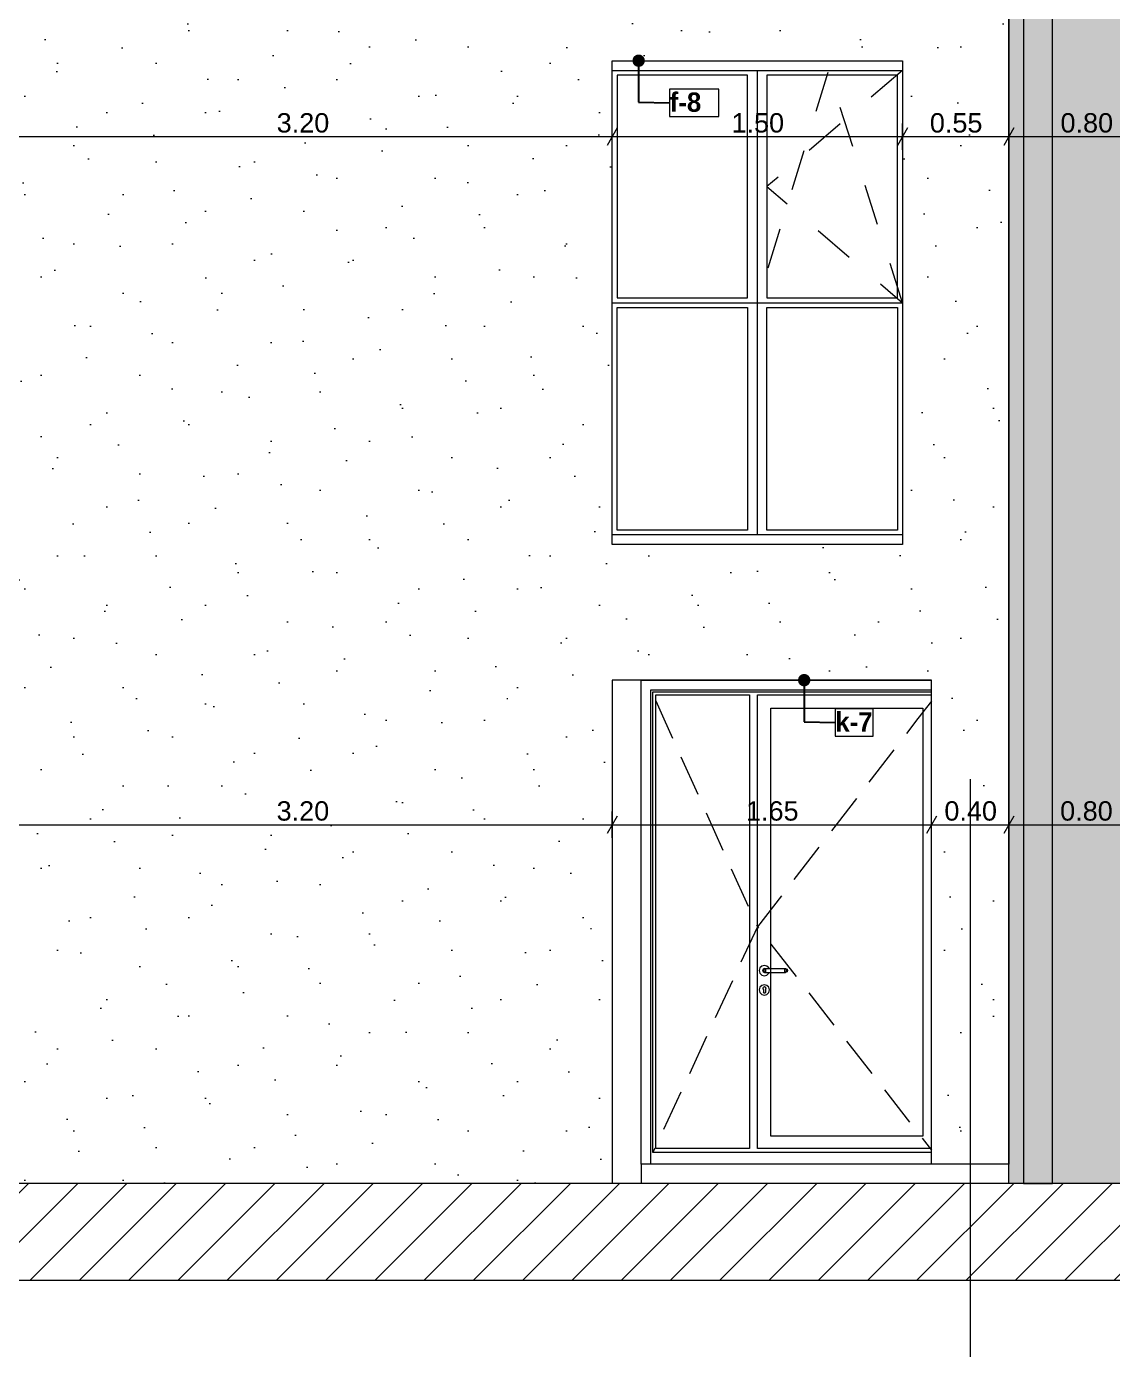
# Model space of a CAD drawing. Header units: millimetres. Extents: x 475206255 to 476720147, y 4620882299 to 4621447368.
# Drawn here: x 475483809 to 475489421, y 4621130587 to 4621137422 of the extents above; entities that cross this region are included whole.
import ezdxf

# ---------------------------------------------------------------- set-up
doc = ezdxf.new("R2010")
doc.units = ezdxf.units.MM
doc.header["$MEASUREMENT"] = 0
doc.set_wipeout_variables(frame=1)
doc.linetypes.add('Dashed', pattern=[423.333333, 211.666667, -211.666667])
doc.linetypes.add('Hidden Line', pattern=[317.5, 211.666667, -105.833333])
for name, color, linetype, lineweight in [('0_Pen_No__7_Pen_No__250', 7, 'Continuous', 0), ('2D Drafting - General_Pen_No__7_Pen_No__250', 7, 'Continuous', 0), ('2D Drafting - General_Pen_No__7_Pen_No__7', 7, 'Continuous', 0), ('Dimensioning - General_Pen_No__142', 142, 'Continuous', 0), ('New_2D Drafting - General_Pen_No__30_Pen_No__9_Pen_No__9_Pen_No__253', 252, 'Continuous', 0), ('New_2D Drafting - General_Pen_No__30_Pen_No__9_Pen_No__9_Pen_No__255', 255, 'Continuous', 0), ('New_2D Drafting - General_Pen_No__30_Pen_No__9_Pen_No__9_Pen_No__42', 250, 'Continuous', 0), ('New_2D Drafting - General_Pen_No__30_Pen_No__9_Pen_No__9_Pen_No__7', 7, 'Continuous', 0), ('New_2D Drafting - General_Pen_No__7_Pen_No__250', 7, 'Continuous', 0), ('New_Annotation - Label_Pen_No__1', 1, 'Continuous', 0), ('New_Structural - Bearing_Pen_No__250', 7, 'Continuous', 0), ('Structural - Bearing_Pen_No__7_Pen_No__7_Pen_No__7', 7, 'Continuous', 0), ('zoma_Pen_No__142', 142, 'Continuous', 0), ('zoma_Pen_No__5_Pen_No__5_Pen_No__142', 142, 'Continuous', 0)]:
    doc.layers.add(name, color=color, linetype=linetype, lineweight=lineweight)
doc.layers.add('Dimensioning - General', color=7, linetype='Continuous')
doc.layers.add('zoma', color=7, linetype='Continuous')
doc.styles.add('GENERATED_STYLE_2', font='arial.ttf')
doc.styles.add('GENERATED_STYLE_5', font='')
doc.styles.get('GENERATED_STYLE_5').set_extended_font_data('Avaza', bold=True)
doc.dimstyles.new('GENERATED_STYLE__18', dxfattribs={"dimtxt": 100, "dimasz": 68.640772, "dimexe": 0.18, "dimexo": 0.0625, "dimgap": 0, "dimtad": 1, "dimtih": 1, "dimtoh": 1, "dimlfac": 0.001, "dimzin": 0, "dimdsep": 46, "dimtxsty": 'GENERATED_STYLE_2', "dimblk": 'ARROWHEAD_2', "dimblk1": 'ARROWHEAD_2', "dimblk2": 'ARROWHEAD_2', "dimcen": 0.09, "dimse1": 1, "dimse2": 1, "dimclrd": 142, "dimclre": 142, "dimclrt": 142, "dimadec": 0, "dimazin": 0, "dimtfac": 1, "dimtdec": 4, "dimtmove": 0, "dimatfit": 3, "dimfxl": 1, "dimtolj": 1, "dimtzin": 0, "dimarcsym": 0})
doc.dimstyles.new('GENERATED_STYLE__3', dxfattribs={"dimtxt": 200, "dimasz": 64.421331, "dimexe": 0.18, "dimexo": 3, "dimgap": 0, "dimtad": 1, "dimtih": 1, "dimtoh": 1, "dimlfac": 0.001, "dimzin": 0, "dimdsep": 46, "dimtxsty": 'GENERATED_STYLE_2', "dimblk": 'ARROWHEAD_2', "dimblk1": 'ARROWHEAD_2', "dimblk2": 'ARROWHEAD_2', "dimcen": 0.09, "dimclrd": 142, "dimclre": 142, "dimclrt": 142, "dimadec": 0, "dimazin": 0, "dimtfac": 1, "dimtdec": 4, "dimtmove": 0, "dimatfit": 3, "dimfxl": 1, "dimtolj": 1, "dimtzin": 0, "dimarcsym": 0})
doc.dimstyles.new('GENERATED_STYLE__33', dxfattribs={"dimtxt": 0.18, "dimasz": 127.68, "dimexe": 0.18, "dimexo": 0.0625, "dimgap": 0, "dimtad": 0, "dimtih": 1, "dimtoh": 1, "dimdec": 4, "dimzin": 0, "dimdsep": 46, "dimcen": 0.09, "dimadec": 0, "dimazin": 0, "dimtfac": 1, "dimtdec": 4, "dimtmove": 0, "dimatfit": 3, "dimldrblk": 'ARROWHEAD_11', "dimfxl": 1, "dimtolj": 1, "dimtzin": 0, "dimarcsym": 0})

# ---------------------------------------------------------------- blocks, each defined once
blk = doc.blocks.new('*D1553', base_point=(475826095.8, 4621095193.2))
at = {"layer": 'zoma_Pen_No__142', "color": 142, "linetype": 'Continuous', "lineweight": 0, "transparency": 16777216}
for p, q in [((475482009.1, 4621128812.1), (475481960.2, 4621128727.4)), ((475481984.6, 4621128706.2), (475481984.6, 4621128833.3)), ((475488509.1, 4621128812.1), (475488460.2, 4621128727.4)), ((475488484.6, 4621128706.2), (475488484.6, 4621128833.3)), ((475481984.6, 4621128769.8), (475488484.6, 4621128769.8))]:
    blk.add_line(p, q, dxfattribs=at)
at = {"layer": 'zoma_Pen_No__142', "color": 142, "lineweight": 0, "transparency": 16777216, "char_height": 200, "attachment_point": 7, "style": 'GENERATED_STYLE_2'}
for s, insert in [('\\A1;{\\pql;\\fArial|b0|i0|c204|p0;\\W1.000000;6.50}', (475484967.7, 4621128809.8)), ('\\A1;{\\pql;\\fArial|b0|i0|c204|p0;\\W1.000000;0.40}', (475487926.3, 4621128809.8))]:
    blk.add_mtext(s, dxfattribs=dict(at, insert=insert))
blk = doc.blocks.new('ARROWHEAD_2')
at = {"color": 0, "linetype": 'Continuous', "lineweight": 0}
for p, q in [((0, 0), (-1, 0)), ((-0.378, -0.655), (0.378, 0.655))]:
    blk.add_line(p, q, dxfattribs=at)
blk = doc.blocks.new('*D1554', base_point=(475826095.8, 4621095193.2))
at = {"layer": 'zoma_Pen_No__142', "color": 142, "linetype": 'Continuous', "lineweight": 0, "transparency": 16777216}
for p, q in [((475488509.1, 4621128812.1), (475488460.2, 4621128727.4)), ((475488484.6, 4621128706.2), (475488484.6, 4621128833.3)), ((475488909.1, 4621128812.1), (475488860.2, 4621128727.4)), ((475488884.6, 4621128706.2), (475488884.6, 4621128833.3)), ((475488484.6, 4621128769.8), (475488884.6, 4621128769.8))]:
    blk.add_line(p, q, dxfattribs=at)
blk = doc.blocks.new('*D1555', base_point=(475826095.8, 4621095193.2))
at = {"layer": 'zoma_Pen_No__142', "color": 142, "linetype": 'Continuous', "lineweight": 0, "transparency": 16777216}
for p, q in [((475488909.1, 4621128812.1), (475488860.2, 4621128727.4)), ((475488884.6, 4621128706.2), (475488884.6, 4621128833.3)), ((475495009.1, 4621128812.1), (475494960.2, 4621128727.4)), ((475494984.6, 4621128706.2), (475494984.6, 4621128833.3)), ((475488884.6, 4621128769.8), (475494984.6, 4621128769.8))]:
    blk.add_line(p, q, dxfattribs=at)
at = {"layer": 'zoma_Pen_No__142', "color": 142, "lineweight": 0, "transparency": 16777216, "char_height": 200, "attachment_point": 7, "style": 'GENERATED_STYLE_2'}
for s, insert in [('\\A1;{\\pql;\\fArial|b0|i0|c204|p0;\\W1.000000;6.10}', (475491667.7, 4621128809.8)), ('\\A1;{\\pql;\\fArial|b0|i0|c204|p0;\\W1.000000;0.40}', (475494426.3, 4621128809.8))]:
    blk.add_mtext(s, dxfattribs=dict(at, insert=insert))
blk = doc.blocks.new('ARROWHEAD_11')
at = {"color": 0, "linetype": 'Continuous', "lineweight": 0}
blk.add_line((0, 0), (-1, 0), dxfattribs=at)
at = {"color": 0, "linetype": 'Continuous', "lineweight": 0, "const_width": 0.25, "flags": 128}
blk.add_lwpolyline([(-0.125, 0, 1), (0.125, 0, 1)], format="xyb", close=True, dxfattribs=at)
blk = doc.blocks.new('*D2471', base_point=(475826095.8, 4621095193.2))
at = {"layer": 'Dimensioning - General_Pen_No__142', "color": 142, "linetype": 'Continuous', "lineweight": 0, "transparency": 16777216}
for p, q in [((475483634.4, 4621133230.3), (475483634.4, 4621133365.8)), ((475486834.9, 4621133230.3), (475486834.9, 4621133365.8)), ((475483660.5, 4621133343.2), (475483608.4, 4621133252.9)), ((475483634.4, 4621133298), (475486834.9, 4621133298)), ((475486860.9, 4621133343.2), (475486808.8, 4621133252.9))]:
    blk.add_line(p, q, dxfattribs=at)
at = {"layer": 'Dimensioning - General_Pen_No__142', "color": 142, "lineweight": 0, "transparency": 16777216, "insert": (475485101.2, 4621133318), "char_height": 100, "attachment_point": 7, "style": 'GENERATED_STYLE_2'}
blk.add_mtext('\\A1;{\\pql;\\fArial|b0|i0|c204|p0;\\W1.000000;3.20}', dxfattribs=at)
blk = doc.blocks.new('*D2472', base_point=(475826095.8, 4621095193.2))
at = {"layer": 'Dimensioning - General_Pen_No__142', "color": 142, "linetype": 'Continuous', "lineweight": 0, "transparency": 16777216}
for p, q in [((475486834.9, 4621133230.3), (475486834.9, 4621133365.8)), ((475488485.1, 4621133230.3), (475488485.1, 4621133365.8)), ((475486860.9, 4621133343.2), (475486808.8, 4621133252.9)), ((475486834.9, 4621133298), (475488485.1, 4621133298)), ((475488511.2, 4621133343.2), (475488459.1, 4621133252.9))]:
    blk.add_line(p, q, dxfattribs=at)
at = {"layer": 'Dimensioning - General_Pen_No__142', "color": 142, "lineweight": 0, "transparency": 16777216, "insert": (475487526.5, 4621133318), "char_height": 100, "attachment_point": 7, "style": 'GENERATED_STYLE_2'}
blk.add_mtext('\\A1;{\\pql;\\fArial|b0|i0|c204|p0;\\W1.000000;1.65}', dxfattribs=at)
blk = doc.blocks.new('*D2473', base_point=(475826095.8, 4621095193.2))
at = {"layer": 'Dimensioning - General_Pen_No__142', "color": 142, "linetype": 'Continuous', "lineweight": 0, "transparency": 16777216}
for p, q in [((475488485.1, 4621133230.3), (475488485.1, 4621133365.8)), ((475488885, 4621133230.3), (475488885, 4621133365.8)), ((475488511.2, 4621133343.2), (475488459.1, 4621133252.9)), ((475488485.1, 4621133298), (475488885, 4621133298)), ((475488911.1, 4621133343.2), (475488859, 4621133252.9))]:
    blk.add_line(p, q, dxfattribs=at)
at = {"layer": 'Dimensioning - General_Pen_No__142', "color": 142, "lineweight": 0, "transparency": 16777216, "insert": (475488551.6, 4621133318), "char_height": 100, "attachment_point": 7, "style": 'GENERATED_STYLE_2'}
blk.add_mtext('\\A1;{\\pql;\\fArial|b0|i0|c204|p0;\\W1.000000;0.40}', dxfattribs=at)
blk = doc.blocks.new('*D2474', base_point=(475826095.8, 4621095193.2))
at = {"layer": 'Dimensioning - General_Pen_No__142', "color": 142, "linetype": 'Continuous', "lineweight": 0, "transparency": 16777216}
for p, q in [((475488885, 4621133230.3), (475488885, 4621133365.8)), ((475489681.2, 4621133230.3), (475489681.2, 4621133365.8)), ((475488911.1, 4621133343.2), (475488859, 4621133252.9)), ((475488885, 4621133298), (475489681.2, 4621133298)), ((475489707.3, 4621133343.2), (475489655.2, 4621133252.9))]:
    blk.add_line(p, q, dxfattribs=at)
at = {"layer": 'Dimensioning - General_Pen_No__142', "color": 142, "lineweight": 0, "transparency": 16777216, "insert": (475489149.7, 4621133318), "char_height": 100, "attachment_point": 7, "style": 'GENERATED_STYLE_2'}
blk.add_mtext('\\A1;{\\pql;\\fArial|b0|i0|c204|p0;\\W1.000000;0.80}', dxfattribs=at)
blk = doc.blocks.new('*D2489', base_point=(475826095.8, 4621095193.2))
at = {"layer": 'Dimensioning - General_Pen_No__142', "color": 142, "linetype": 'Continuous', "lineweight": 0, "transparency": 16777216}
for p, q in [((475483635.1, 4621136784.8), (475483635.1, 4621136920.3)), ((475486835.1, 4621136784.8), (475486835.1, 4621136920.3)), ((475483661.2, 4621136897.7), (475483609, 4621136807.4)), ((475483635.1, 4621136852.5), (475486835.1, 4621136852.5)), ((475486861.2, 4621136897.7), (475486809, 4621136807.4))]:
    blk.add_line(p, q, dxfattribs=at)
at = {"layer": 'Dimensioning - General_Pen_No__142', "color": 142, "lineweight": 0, "transparency": 16777216, "insert": (475485101.6, 4621136872.5), "char_height": 100, "attachment_point": 7, "style": 'GENERATED_STYLE_2'}
blk.add_mtext('\\A1;{\\pql;\\fArial|b0|i0|c204|p0;\\W1.000000;3.20}', dxfattribs=at)
blk = doc.blocks.new('*D2490', base_point=(475826095.8, 4621095193.2))
at = {"layer": 'Dimensioning - General_Pen_No__142', "color": 142, "linetype": 'Continuous', "lineweight": 0, "transparency": 16777216}
for p, q in [((475486835.1, 4621136784.8), (475486835.1, 4621136920.3)), ((475488335.1, 4621136784.8), (475488335.1, 4621136920.3)), ((475486861.2, 4621136897.7), (475486809, 4621136807.4)), ((475486835.1, 4621136852.5), (475488335.1, 4621136852.5)), ((475488361.2, 4621136897.7), (475488309, 4621136807.4))]:
    blk.add_line(p, q, dxfattribs=at)
at = {"layer": 'Dimensioning - General_Pen_No__142', "color": 142, "lineweight": 0, "transparency": 16777216, "insert": (475487451.6, 4621136872.5), "char_height": 100, "attachment_point": 7, "style": 'GENERATED_STYLE_2'}
blk.add_mtext('\\A1;{\\pql;\\fArial|b0|i0|c204|p0;\\W1.000000;1.50}', dxfattribs=at)
blk = doc.blocks.new('*D2491', base_point=(475826095.8, 4621095193.2))
at = {"layer": 'Dimensioning - General_Pen_No__142', "color": 142, "linetype": 'Continuous', "lineweight": 0, "transparency": 16777216}
for p, q in [((475488335.1, 4621136784.8), (475488335.1, 4621136920.3)), ((475488885, 4621136784.8), (475488885, 4621136920.3)), ((475488361.2, 4621136897.7), (475488309, 4621136807.4)), ((475488335.1, 4621136852.5), (475488885, 4621136852.5)), ((475488911.1, 4621136897.7), (475488858.9, 4621136807.4))]:
    blk.add_line(p, q, dxfattribs=at)
at = {"layer": 'Dimensioning - General_Pen_No__142', "color": 142, "lineweight": 0, "transparency": 16777216, "insert": (475488476.6, 4621136872.5), "char_height": 100, "attachment_point": 7, "style": 'GENERATED_STYLE_2'}
blk.add_mtext('\\A1;{\\pql;\\fArial|b0|i0|c204|p0;\\W1.000000;0.55}', dxfattribs=at)
blk = doc.blocks.new('*D2492', base_point=(475826095.8, 4621095193.2))
at = {"layer": 'Dimensioning - General_Pen_No__142', "color": 142, "linetype": 'Continuous', "lineweight": 0, "transparency": 16777216}
for p, q in [((475488885, 4621136784.8), (475488885, 4621136920.3)), ((475489685.1, 4621136784.8), (475489685.1, 4621136920.3)), ((475488911.1, 4621136897.7), (475488858.9, 4621136807.4)), ((475488885, 4621136852.5), (475489685.1, 4621136852.5)), ((475489711.2, 4621136897.7), (475489659.1, 4621136807.4))]:
    blk.add_line(p, q, dxfattribs=at)
at = {"layer": 'Dimensioning - General_Pen_No__142', "color": 142, "lineweight": 0, "transparency": 16777216, "insert": (475489151.6, 4621136872.5), "char_height": 100, "attachment_point": 7, "style": 'GENERATED_STYLE_2'}
blk.add_mtext('\\A1;{\\pql;\\fArial|b0|i0|c204|p0;\\W1.000000;0.80}', dxfattribs=at)

msp = doc.modelspace()

# ---------------------------------------------------------------- hatches: boundary and pattern name
at = {"layer": '2D Drafting - General_Pen_No__7_Pen_No__7', "linetype": 'Continuous', "lineweight": 0}
h = msp.add_hatch(dxfattribs=at)
h.set_pattern_fill('MASONRY_BLOCK', style=0, pattern_type=2)
h.set_pattern_definition([(45, (475826095.76, 4621095193.19), (-127.27922, 127.27922), [])])
h.paths.add_polyline_path([(475449374.287, 4621131944.872), (475461484.396, 4621131944.872), (475461484.396, 4621131944.832), (475467784.571, 4621131944.832), (475467784.571, 4621131944.872), (475474284.556, 4621131944.872), (475474284.556, 4621130944.854), (475482884.401, 4621130944.854), (475489184.576, 4621130944.854), (475489184.576, 4621130944.868), (475494884.439, 4621130944.868), (475494884.439, 4621129944.832), (475504284.406, 4621129944.832), (475510584.581, 4621129944.832), (475522512.228, 4621129944.832), (475522512.228, 4621130444.873), (475511084.581, 4621130444.873), (475503784.406, 4621130444.873), (475495384.805, 4621130444.873), (475495384.805, 4621131444.872), (475489684.576, 4621131444.873), (475482384.4, 4621131444.865), (475474784.453, 4621131444.865), (475474784.453, 4621132444.873), (475468284.571, 4621132444.873), (475460984.396, 4621132444.873), (475449374.287, 4621132444.873)])
at = {"layer": 'New_2D Drafting - General_Pen_No__30_Pen_No__9_Pen_No__9_Pen_No__253', "linetype": 'Continuous', "lineweight": 0}
h = msp.add_hatch(dxfattribs=at)
h.set_pattern_fill('BRICK___RUNNING_BOND', color=252, style=0, pattern_type=2)
h.set_pattern_definition([(0, (475826095.757, 4621095193.19), (0, 66.64), []), (90, (475826095.76, 4621095193.2), (-244.8, 0), [66.64, -66.64]), (90, (475826218.16, 4621095259.83), (-244.8, 0), [66.64, -66.64])])
h.paths.add_polyline_path([(475488884.991, 4621131444.873), (475488884.991, 4621144744.467), (475495384.805, 4621144744.467), (475495384.805, 4621131444.872), (475492284.767, 4621131444.873)])
h.paths.add_polyline_path([(475489681.192, 4621134044.911), (475491281.192, 4621134044.911), (475491281.192, 4621132444.91), (475489681.192, 4621132444.91)], flags=0)
h.paths.add_polyline_path([(475489685.126, 4621137244.923), (475491285.126, 4621137244.923), (475491285.126, 4621135644.923), (475489685.126, 4621135644.923)], flags=0)
h.paths.add_polyline_path([(475491285.126, 4621138844.923), (475489685.126, 4621138844.923), (475489685.126, 4621140444.923), (475491285.126, 4621140444.923)], flags=0)
h.paths.add_polyline_path([(475491285.126, 4621142044.923), (475489685.126, 4621142044.923), (475489685.126, 4621143644.923), (475491285.126, 4621143644.923)], flags=0)
h.paths.add_polyline_path([(475494985.044, 4621132644.896), (475494985.044, 4621144344.917), (475492284.767, 4621144344.917), (475492284.767, 4621132644.896)], flags=0)
at = {"layer": 'New_2D Drafting - General_Pen_No__30_Pen_No__9_Pen_No__9_Pen_No__255', "linetype": 'Continuous', "lineweight": 0}
msp.add_hatch(color=255, dxfattribs=at).paths.add_polyline_path([(475489109.991, 4621144044.664), (475488959.991, 4621144044.664), (475488960.004, 4621131444.873), (475489110.004, 4621131444.873)])
at = {"layer": 'New_2D Drafting - General_Pen_No__30_Pen_No__9_Pen_No__9_Pen_No__42', "linetype": 'Continuous', "lineweight": 0}
h = msp.add_hatch(dxfattribs=at)
h.set_pattern_fill('CUT_STONE', color=250, style=0, pattern_type=2)
h.set_pattern_definition([(45, (475826095.76, 4621095993.2), (-254.55844, 254.55844), [0, -240, 0, -360]), (110, (475826895.76, 4621095993.2), (338.28934, 123.12725), [0, -176, 0, -304])])
h.paths.add_polyline_path([(475488884.991, 4621144744.467), (475488884.991, 4621134044.875), (475488884.991, 4621131544.912), (475488485.076, 4621131544.912), (475488485.076, 4621134044.875), (475486834.804, 4621134044.875), (475486834.804, 4621131444.869), (475483634.381, 4621131444.869), (475483634.381, 4621134044.875), (475482134.796, 4621134044.875), (475482134.796, 4621131444.866), (475481584.934, 4621131444.866), (475481584.934, 4621144744.467)])
h.paths.add_polyline_path([(475482135.099, 4621140444.875), (475483635.099, 4621140444.875), (475483635.099, 4621137944.874), (475482135.099, 4621137944.874)], flags=0)
h.paths.add_polyline_path([(475482135.099, 4621141144.874), (475482135.099, 4621143644.874), (475483635.099, 4621143644.874), (475483635.099, 4621141144.874)], flags=0)
h.paths.add_polyline_path([(475482135.099, 4621134744.874), (475482135.099, 4621137244.874), (475483635.099, 4621137244.874), (475483635.099, 4621134744.874)], flags=0)
h.paths.add_polyline_path([(475486835.086, 4621137244.874), (475488335.086, 4621137244.874), (475488335.086, 4621134744.874), (475486835.086, 4621134744.874)], flags=0)
h.paths.add_polyline_path([(475486835.086, 4621143644.874), (475488335.086, 4621143644.874), (475488335.086, 4621141144.874), (475486835.086, 4621141144.874)], flags=0)
h.paths.add_polyline_path([(475488335.086, 4621137944.874), (475486835.086, 4621137944.874), (475486835.086, 4621140444.875), (475488335.086, 4621140444.875)], flags=0)

# ---------------------------------------------------------------- linework, layer by layer
at = {"layer": '0_Pen_No__7_Pen_No__250', "color": 7, "linetype": 'Continuous', "lineweight": 0, "flags": 128}
for points in [[(475486835.086, 4621137244.875), (475488335.086, 4621137244.875)], [(475488335.086, 4621134744.874), (475486835.086, 4621134744.874)]]:
    msp.add_lwpolyline(points, dxfattribs=at)
at = {"layer": '2D Drafting - General_Pen_No__7_Pen_No__250', "color": 7, "linetype": 'Continuous', "lineweight": 0, "flags": 128}
msp.add_lwpolyline([(475489684.576, 4621131444.873), (475482384.4, 4621131444.865), (475474784.453, 4621131444.865), (475474784.453, 4621132444.873), (475468284.571, 4621132444.873), (475460984.396, 4621132444.873), (475449374.287, 4621132444.873), (475449374.287, 4621131944.872), (475461484.396, 4621131944.872), (475461484.396, 4621131944.832), (475467784.571, 4621131944.832), (475467784.571, 4621131944.872), (475474284.556, 4621131944.872), (475474284.556, 4621130944.854), (475482884.401, 4621130944.854), (475489184.576, 4621130944.854), (475489184.576, 4621130944.868), (475494884.439, 4621130944.868)], dxfattribs=at)
at = {"layer": '2D Drafting - General_Pen_No__7_Pen_No__7', "color": 7, "linetype": 'Continuous', "lineweight": 0, "flags": 128}
for points in [[(475488484.804, 4621131544.876), (475486985.448, 4621131544.876), (475486985.382, 4621133844.311), (475486985.376, 4621134044.875), (475488484.804, 4621134044.875)], [(475488484.804, 4621131544.876), (475487035.366, 4621131544.877), (475487035.366, 4621133844.311), (475487035.366, 4621133994.746), (475488484.804, 4621133994.746)], [(475488484.804, 4621131604.863), (475487185.699, 4621131604.863), (475487045.364, 4621131604.863), (475487045.364, 4621133844.311), (475487045.364, 4621133984.746), (475488484.804, 4621133984.746)], [(475488484.804, 4621131624.858), (475487585.232, 4621131624.858), (475487585.232, 4621132770.455), (475487585.228, 4621133844.311), (475487585.228, 4621133969.746), (475488484.804, 4621133969.746)]]:
    msp.add_lwpolyline(points, dxfattribs=at)
at = {"layer": '2D Drafting - General_Pen_No__7_Pen_No__7', "color": 7, "linetype": 'Hidden Line', "lineweight": 0, "flags": 128}
for points in [[(475487060.36, 4621133938.646), (475487102.745, 4621133844.311), (475487585.232, 4621132770.455), (475487045.364, 4621131604.863)], [(475488484.804, 4621133937.064), (475488415.275, 4621133846.896), (475487585.232, 4621132770.455), (475488484.804, 4621131617.335)]]:
    msp.add_lwpolyline(points, dxfattribs=at)
at = {"layer": '2D Drafting - General_Pen_No__7_Pen_No__7', "color": 7, "linetype": 'Continuous', "lineweight": 0, "flags": 128}
for points in [[(475487185.699, 4621131624.858), (475487060.36, 4621131624.858), (475487060.36, 4621133844.311), (475487060.36, 4621133969.746), (475487545.241, 4621133969.746), (475487545.241, 4621133844.311), (475487545.241, 4621131624.858)], [(475487655.214, 4621133844.311), (475487655.214, 4621133899.746), (475488440.022, 4621133899.746), (475488440.022, 4621133844.311), (475488440.022, 4621131689.842), (475487655.214, 4621131689.842)]]:
    msp.add_lwpolyline(points, close=True, dxfattribs=at)
at = {"layer": 'New_2D Drafting - General_Pen_No__30_Pen_No__9_Pen_No__9_Pen_No__7', "color": 7, "linetype": 'Continuous', "lineweight": 0, "flags": 128}
for points in [[(475488884.991, 4621144744.467), (475488884.991, 4621134044.875), (475488884.991, 4621131544.912), (475488485.076, 4621131544.912), (475488485.076, 4621134044.875), (475486834.804, 4621134044.875), (475486834.804, 4621131444.869), (475483634.381, 4621131444.869), (475483634.381, 4621134044.875), (475482134.796, 4621134044.875), (475482134.796, 4621131444.866), (475481584.934, 4621131444.866), (475481584.934, 4621144744.467)], [(475488884.991, 4621131444.873), (475488884.991, 4621144744.467), (475495384.805, 4621144744.467), (475495384.805, 4621131444.872), (475492284.767, 4621131444.873)], [(475489109.991, 4621144044.664), (475488959.991, 4621144044.664), (475488960.004, 4621131444.873), (475489110.004, 4621131444.873)], [(475486835.086, 4621137244.874), (475488335.086, 4621137244.874), (475488335.086, 4621134744.874), (475486835.086, 4621134744.874)]]:
    msp.add_lwpolyline(points, close=True, dxfattribs=at)
at = {"layer": 'New_2D Drafting - General_Pen_No__7_Pen_No__250', "color": 7, "linetype": 'Dashed', "lineweight": 0, "flags": 128}
for points in [[(475488334.884, 4621135994.875), (475487953.025, 4621137194.875), (475487585.15, 4621135994.875)], [(475488334.884, 4621137194.875), (475487635.091, 4621136594.875), (475488334.884, 4621135994.875)]]:
    msp.add_lwpolyline(points, dxfattribs=at)
at = {"layer": 'New_Structural - Bearing_Pen_No__250', "color": 7, "linetype": 'Continuous', "lineweight": 0}
for p, q in [((475487598.209, 4621132558.126), (475487594.592, 4621132544.629)), ((475487594.592, 4621132544.629), (475487598.209, 4621132531.133)), ((475487608.089, 4621132568.006), (475487598.209, 4621132558.126)), ((475487621.586, 4621132571.623), (475487608.089, 4621132568.006)), ((475487614.516, 4621132551.699), (475487611.588, 4621132544.629)), ((475487611.588, 4621132544.629), (475487614.516, 4621132537.56)), ((475487616.068, 4621132551.699), (475487613.31, 4621132544.629)), ((475487613.31, 4621132544.629), (475487616.068, 4621132537.56)), ((475487621.586, 4621132554.627), (475487614.516, 4621132551.699)), ((475487620.881, 4621132551.699), (475487618.77, 4621132544.629)), ((475487618.77, 4621132544.629), (475487620.881, 4621132537.56)), ((475487635.082, 4621132568.006), (475487621.586, 4621132571.623)), ((475487621.586, 4621132554.627), (475487622.727, 4621132554.627)), ((475487622.727, 4621132554.627), (475487625.978, 4621132554.627)), ((475487625.978, 4621132554.627), (475487630.843, 4621132554.627)), ((475487628.085, 4621132551.699), (475487626.942, 4621132544.629)), ((475487626.942, 4621132544.629), (475487628.085, 4621132537.56)), ((475487630.843, 4621132554.627), (475487636.582, 4621132554.627)), ((475487644.963, 4621132558.126), (475487635.082, 4621132568.006)), ((475487636.582, 4621132554.627), (475487716.562, 4621132554.627)), ((475487645.9, 4621132554.627), (475487644.963, 4621132558.126)), ((475487716.562, 4621132554.627), (475487722.301, 4621132554.627)), ((475487722.301, 4621132554.627), (475487727.166, 4621132554.627)), ((475487726.202, 4621132544.629), (475487725.059, 4621132537.56)), ((475487725.06, 4621132551.698), (475487726.202, 4621132544.629)), ((475487727.166, 4621132554.627), (475487730.417, 4621132554.627)), ((475487730.417, 4621132554.627), (475487731.559, 4621132554.627)), ((475487731.559, 4621132554.627), (475487738.628, 4621132551.698)), ((475487732.263, 4621132551.698), (475487734.374, 4621132544.629)), ((475487734.374, 4621132544.629), (475487732.263, 4621132537.56)), ((475487737.076, 4621132551.698), (475487739.835, 4621132544.629)), ((475487739.835, 4621132544.629), (475487737.076, 4621132537.56)), ((475487738.628, 4621132551.698), (475487741.556, 4621132544.629)), ((475487741.556, 4621132544.629), (475487738.628, 4621132537.56)), ((475487598.209, 4621132531.133), (475487608.089, 4621132521.252)), ((475487608.089, 4621132521.252), (475487621.586, 4621132517.636)), ((475487614.516, 4621132537.56), (475487621.586, 4621132534.632)), ((475487621.586, 4621132534.632), (475487622.727, 4621132534.632)), ((475487621.586, 4621132517.636), (475487635.082, 4621132521.252)), ((475487622.727, 4621132534.632), (475487625.978, 4621132534.632)), ((475487625.978, 4621132534.632), (475487630.843, 4621132534.632)), ((475487630.843, 4621132534.632), (475487636.582, 4621132534.632)), ((475487635.082, 4621132521.252), (475487644.963, 4621132531.132)), ((475487636.582, 4621132534.632), (475487716.562, 4621132534.631)), ((475487644.963, 4621132531.132), (475487645.9, 4621132534.632)), ((475487716.562, 4621132534.631), (475487722.301, 4621132534.631)), ((475487722.301, 4621132534.631), (475487727.166, 4621132534.631)), ((475487727.166, 4621132534.631), (475487730.417, 4621132534.631)), ((475487730.417, 4621132534.631), (475487731.559, 4621132534.631)), ((475487738.628, 4621132537.56), (475487731.559, 4621132534.631)), ((475487598.209, 4621132458.15), (475487594.592, 4621132444.654)), ((475487594.592, 4621132444.654), (475487598.209, 4621132431.157)), ((475487608.089, 4621132468.031), (475487598.209, 4621132458.15)), ((475487598.209, 4621132431.157), (475487608.089, 4621132421.277)), ((475487621.586, 4621132471.647), (475487608.089, 4621132468.031)), ((475487608.089, 4621132421.277), (475487621.585, 4621132417.66)), ((475487614.867, 4621132456.291), (475487614.119, 4621132454.344)), ((475487616.587, 4621132449.053), (475487614.119, 4621132454.344)), ((475487614.867, 4621132456.291), (475487616.212, 4621132459.794)), ((475487616.212, 4621132459.794), (475487621.586, 4621132462.075)), ((475487616.587, 4621132447.54), (475487616.587, 4621132449.053)), ((475487616.587, 4621132447.54), (475487616.587, 4621132444.654)), ((475487616.587, 4621132444.654), (475487616.587, 4621132441.768)), ((475487616.587, 4621132441.768), (475487616.587, 4621132435.996)), ((475487616.587, 4621132435.996), (475487616.587, 4621132432.157)), ((475487618.051, 4621132428.622), (475487616.587, 4621132432.157)), ((475487621.585, 4621132427.158), (475487618.051, 4621132428.622)), ((475487625.12, 4621132428.622), (475487621.585, 4621132427.158)), ((475487621.585, 4621132417.66), (475487635.082, 4621132421.277)), ((475487635.082, 4621132468.031), (475487621.586, 4621132471.647)), ((475487621.586, 4621132462.075), (475487626.959, 4621132459.794)), ((475487626.584, 4621132432.157), (475487625.12, 4621132428.622)), ((475487629.051, 4621132454.344), (475487626.584, 4621132449.053)), ((475487626.584, 4621132449.053), (475487626.584, 4621132447.54)), ((475487626.584, 4621132447.54), (475487626.584, 4621132444.654)), ((475487626.584, 4621132444.654), (475487626.584, 4621132441.768)), ((475487626.584, 4621132441.768), (475487626.584, 4621132435.996)), ((475487626.584, 4621132435.996), (475487626.584, 4621132432.157)), ((475487628.304, 4621132456.291), (475487626.959, 4621132459.794)), ((475487628.304, 4621132456.291), (475487629.051, 4621132454.344)), ((475487644.962, 4621132458.15), (475487635.082, 4621132468.031)), ((475487635.082, 4621132421.277), (475487644.962, 4621132431.157)), ((475487648.579, 4621132444.654), (475487644.962, 4621132458.15)), ((475487644.962, 4621132431.157), (475487648.579, 4621132444.654)), ((475486985.448, 4621131544.876), (475486985.451, 4621131444.873))]:
    msp.add_line(p, q, dxfattribs=at)
at = {"layer": 'Structural - Bearing_Pen_No__7_Pen_No__7_Pen_No__7', "color": 7, "linetype": 'Continuous', "lineweight": 0}
for p, q in [((475486835.416, 4621137194.875), (475488334.884, 4621137194.875)), ((475486835.416, 4621134794.875), (475486835.416, 4621137194.875)), ((475487585.09, 4621137194.875), (475487585.15, 4621134794.937)), ((475488334.884, 4621137194.875), (475488334.884, 4621134794.875)), ((475487535.086, 4621137169.875), (475486860.416, 4621137169.875)), ((475486860.416, 4621137169.875), (475486860.416, 4621136019.875)), ((475487535.086, 4621136019.875), (475487535.086, 4621137169.875)), ((475488309.884, 4621137169.875), (475487635.091, 4621137169.875)), ((475487635.091, 4621137169.875), (475487635.091, 4621136019.875)), ((475488309.884, 4621136019.875), (475488309.884, 4621137169.875)), ((475486835.416, 4621135994.875), (475488334.884, 4621135994.875)), ((475486860.416, 4621136019.875), (475487535.086, 4621136019.875)), ((475486860.416, 4621134819.875), (475486860.416, 4621135969.875)), ((475486860.416, 4621135969.875), (475487535.086, 4621135969.875)), ((475487535.086, 4621135969.875), (475487535.086, 4621134819.875)), ((475487635.091, 4621136019.875), (475488309.884, 4621136019.875)), ((475487635.091, 4621135969.875), (475488309.884, 4621135969.875)), ((475487635.091, 4621134819.875), (475487635.091, 4621135969.875)), ((475488309.884, 4621135969.875), (475488309.884, 4621134819.875)), ((475487535.086, 4621134819.875), (475486860.416, 4621134819.875)), ((475488309.884, 4621134819.875), (475487635.091, 4621134819.875)), ((475488334.884, 4621134794.875), (475486835.416, 4621134794.875))]:
    msp.add_line(p, q, dxfattribs=at)
at = {"layer": 'zoma_Pen_No__5_Pen_No__5_Pen_No__142', "color": 142, "linetype": 'Continuous', "lineweight": 0}
msp.add_line((475488684.882, 4621133533.543), (475488684.882, 4621127250.828), dxfattribs=at)

# ---------------------------------------------------------------- dimensions: what is measured, and where the dimension line sits
at = {"layer": 'Dimensioning - General', "color": 142, "linetype": 'Continuous', "lineweight": 0}
for base, p1, p2, picture, middle in [((475488884.991, 4621136852.513), (475488335.086, 4621143644.874), (475488884.991, 4621143728.039), '*D2491', (475488606.037, 4621136922.513)), ((475489685.126, 4621136852.513), (475488884.991, 4621143728.039), (475489685.126, 4621143644.923), '*D2492', (475489281.057, 4621136922.513)), ((475486835.086, 4621136852.513), (475483635.099, 4621143644.875), (475486835.086, 4621143644.874), '*D2489', (475485231.091, 4621136922.513)), ((475489681.243, 4621133298.041), (475488885.041, 4621133618.631), (475489681.243, 4621133679.15), '*D2474', (475489279.14, 4621133368.041)), ((475488485.127, 4621133298.041), (475486834.854, 4621133504.317), (475488485.127, 4621133618.631), '*D2472', (475487655.988, 4621133368.041)), ((475488885.041, 4621133298.041), (475488485.127, 4621133618.631), (475488885.041, 4621133618.631), '*D2473', (475488681.082, 4621133368.041)), ((475486834.854, 4621133298.041), (475483634.431, 4621133490.868), (475486834.854, 4621133504.317), '*D2471', (475485230.641, 4621133368.041))]:
    dim = msp.add_linear_dim(base=base, p1=p1, p2=p2, dimstyle='GENERATED_STYLE__18', dxfattribs=at)
    dim.commit()
    dim.dimension.update_dxf_attribs({"geometry": picture, "text_midpoint": middle, "dimtype": 160})
at = {"layer": 'zoma', "color": 142, "linetype": 'Continuous', "lineweight": 0}
for base, p1, p2, picture, middle in [((475488484.643, 4621128769.757), (475481984.643, 4621181334.969), (475488484.643, 4621181334.969), '*D1553', (475485226.639, 4621128909.757)), ((475488884.643, 4621128769.757), (475488484.643, 4621181334.969), (475488884.643, 4621181334.969), '*D1554', (475488185.222, 4621128909.757)), ((475494984.643, 4621128769.757), (475488884.643, 4621181334.969), (475494984.643, 4621181317.702), '*D1555', (475491926.639, 4621128909.757))]:
    dim = msp.add_linear_dim(base=base, p1=p1, p2=p2, dimstyle='GENERATED_STYLE__3', dxfattribs=at)
    dim.commit()
    dim.dimension.update_dxf_attribs({"geometry": picture, "text_midpoint": middle, "dimtype": 160})

# ---------------------------------------------------------------- next in the draw order: wipeouts: each hides what was drawn before it
at = {"color": 1, "linetype": 'Continuous', "lineweight": 0, "ltscale": 23227674979.18155}
msp.add_wipeout([(475487132.12, 4621136956.094), (475487386.237, 4621136956.094), (475487386.237, 4621137097.271), (475487132.12, 4621137097.271)], dxfattribs=at).dxf.layer = 'New_Annotation - Label_Pen_No__1'
at = {"color": 1, "linetype": 'Continuous', "lineweight": 0, "ltscale": 23227659489.07364}
msp.add_wipeout([(475487987.592, 4621133756.094), (475488183.356, 4621133756.094), (475488183.356, 4621133897.271), (475487987.592, 4621133897.271)], dxfattribs=at).dxf.layer = 'New_Annotation - Label_Pen_No__1'

# ---------------------------------------------------------------- next in the draw order: linework, layer by layer
at = {"layer": 'New_Annotation - Label_Pen_No__1', "color": 1, "linetype": 'Continuous', "lineweight": 0, "flags": 128}
for points in [[(475487132.12, 4621136956.094), (475487386.237, 4621136956.094), (475487386.237, 4621137097.271), (475487132.12, 4621137097.271), (475487132.12, 4621136956.094)], [(475487987.592, 4621133756.094), (475488183.356, 4621133756.094), (475488183.356, 4621133897.271), (475487987.592, 4621133897.271), (475487987.592, 4621133756.094)]]:
    msp.add_lwpolyline(points, close=True, dxfattribs=at)

# ---------------------------------------------------------------- next in the draw order: texts
at = {"layer": 'New_Annotation - Label_Pen_No__1', "color": 1, "linetype": 'Continuous', "lineweight": 0, "char_height": 100, "attachment_point": 4, "style": 'GENERATED_STYLE_5'}
for s, insert in [('\\A1;{\\pql;\\fAvaza|b1|i0|c0|p0;\\W1.000000;f-\\fAvaza|b1|i0|c0|p0;\\W1.000000;8}', (475487132.12, 4621137030.152)), ('\\A1;{\\pql;\\fAvaza|b1|i0|c0|p0;\\W1.000000;k-7}', (475487987.592, 4621133829.429))]:
    msp.add_mtext(s, dxfattribs=dict(at, insert=insert))

# ---------------------------------------------------------------- next in the draw order: dimensions: what is measured, and where the dimension line sits
at = {"layer": 'Dimensioning - General', "color": 142, "linetype": 'Continuous', "lineweight": 0}
dim = msp.add_linear_dim(base=(475488335.086, 4621136852.513), p1=(475486835.086, 4621143644.874), p2=(475488335.086, 4621143644.874), dimstyle='GENERATED_STYLE__18', dxfattribs=at)
dim.commit()
dim.dimension.update_dxf_attribs({"geometry": '*D2490', "text_midpoint": (475487581.084, 4621136922.513), "dimtype": 160})

# ---------------------------------------------------------------- next in the draw order: leaders
at = {"layer": 'New_Annotation - Label_Pen_No__1', "color": 1, "linetype": 'Continuous', "lineweight": 0, "annotation_type": 0, "has_hookline": 1, "hookline_direction": 0}
for points, text_width in [([(475486971.835, 4621137244.874), (475486971.835, 4621137030.152), (475487132.12, 4621137026.682)], 266.95), ([(475487827.307, 4621134044.875), (475487827.307, 4621133829.429), (475487987.592, 4621133826.683)], 197.683)]:
    msp.add_leader(points, dimstyle='GENERATED_STYLE__33', dxfattribs=dict(at, text_width=text_width))

doc.saveas('drawing.dxf')
